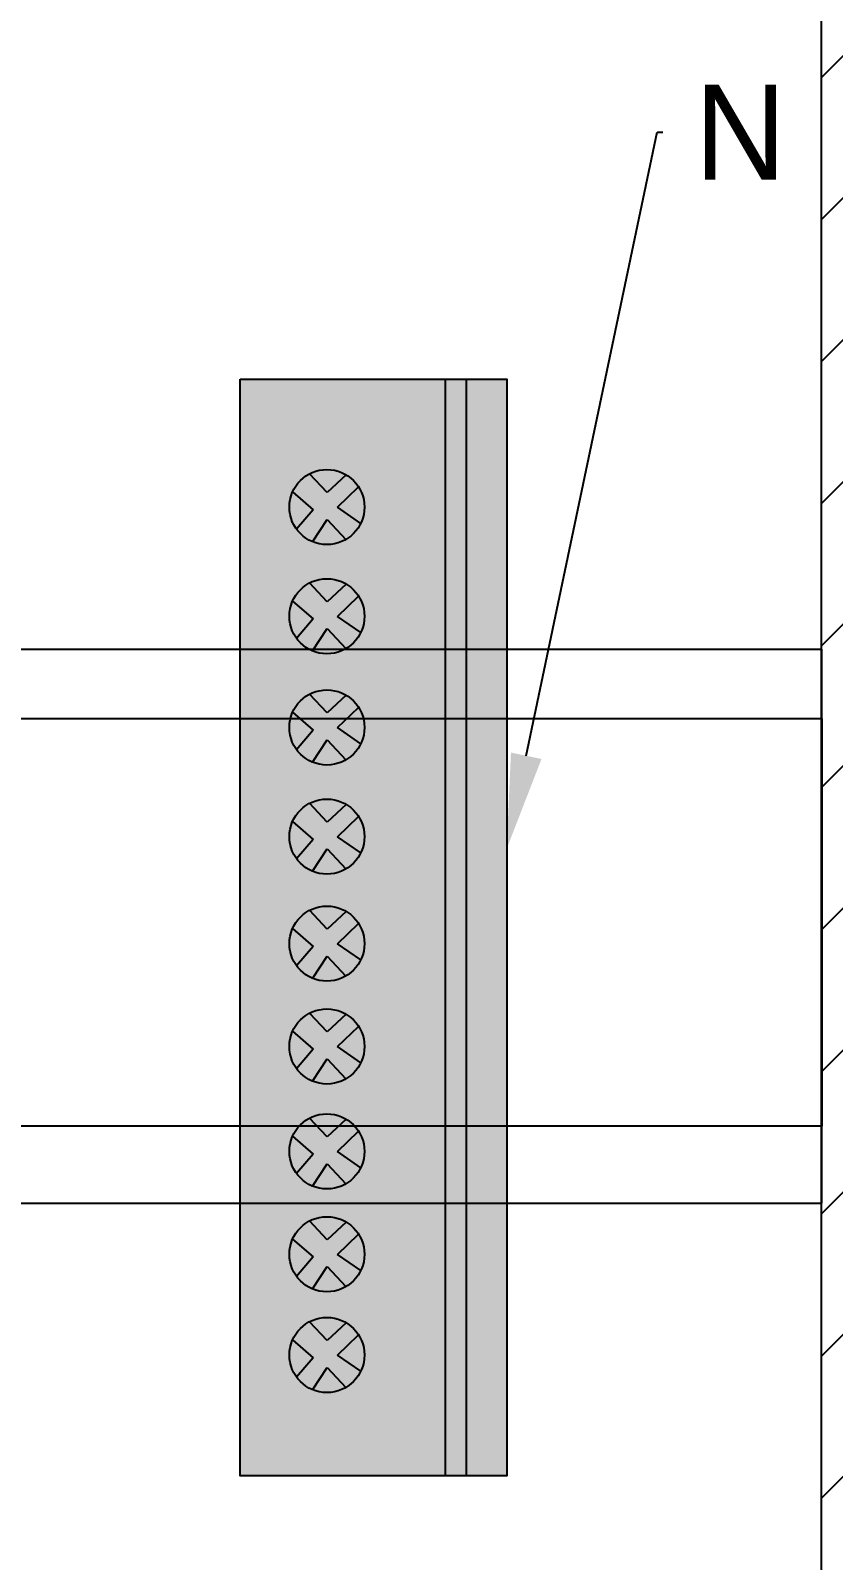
# Model space of a CAD drawing. Extents: x -20 to 2016, y -5898 to 916.
# Drawn here: x 1416.1 to 1466.8, y 600 to 696.7 of the extents above; entities that cross this region are included whole.
import ezdxf
from ezdxf import colors
from ezdxf.entities.mleader import LeaderData, LeaderLine
from ezdxf.math import Vec2, Vec3

# ---------------------------------------------------------------- set-up
doc = ezdxf.new("R2010")
doc.units = 0
doc.layers.add('SYMS', color=7, linetype='Continuous')

msp = doc.modelspace()

# ---------------------------------------------------------------- hatches: boundary and pattern name
at = {"layer": 'SYMS', "true_color": 0x636466}
h = msp.add_hatch(dxfattribs=at)
h.set_pattern_fill('ANSI31', color=251, scale=2)
h.paths.add_polyline_path([(1491.064, 829.513), (1466.064, 829.513), (1466.064, 657.619), (1466.098, 657.619), (1466.098, 622.619), (1466.064, 550.969), (1491.064, 550.969)])
h = msp.add_hatch(color=251, dxfattribs=at)
h.dxf.hatch_style = 1
h.paths.add_polyline_path([(1446.181, 674.7), (1429.345, 674.7), (1429.345, 605.383), (1446.181, 605.383)])

# ---------------------------------------------------------------- linework, layer by layer
at = {"layer": 'SYMS'}
for p, q in [((1466.064, 550.969), (1466.064, 829.513)), ((1442.304, 605.383), (1442.304, 674.7)), ((1443.627, 674.7), (1443.627, 605.383)), ((1434.836, 667.526), (1433.725, 668.712)), ((1436.047, 668.638), (1434.836, 667.526)), ((1432.649, 667.566), (1433.945, 666.432)), ((1435.485, 666.594), (1436.825, 667.877)), ((1433.945, 666.432), (1432.908, 665.2)), ((1436.957, 665.574), (1435.485, 666.594)), ((1433.915, 664.412), (1434.836, 665.825)), ((1434.836, 665.825), (1436.021, 664.559)), ((1434.836, 660.626), (1433.725, 661.812)), ((1436.047, 661.738), (1434.836, 660.626)), ((1432.649, 660.666), (1433.945, 659.532)), ((1435.485, 659.694), (1436.825, 660.977)), ((1433.945, 659.532), (1432.908, 658.3)), ((1436.957, 658.675), (1435.485, 659.694)), ((1433.915, 657.513), (1434.836, 658.925)), ((1434.836, 658.925), (1436.021, 657.659)), ((1221.214, 657.619), (1466.098, 657.619)), ((1466.098, 622.619), (1466.098, 657.619)), ((1434.836, 653.595), (1433.725, 654.782)), ((1436.047, 654.708), (1434.836, 653.595)), ((1432.649, 653.635), (1433.945, 652.502)), ((1435.485, 652.664), (1436.825, 653.947)), ((1436.957, 651.644), (1435.485, 652.664)), ((1433.945, 652.502), (1432.908, 651.27)), ((1433.915, 650.482), (1434.836, 651.895)), ((1434.836, 651.895), (1436.021, 650.629)), ((1434.836, 646.697), (1433.725, 647.884)), ((1436.047, 647.81), (1434.836, 646.697)), ((1435.485, 645.766), (1436.825, 647.049)), ((1432.649, 646.737), (1433.945, 645.604)), ((1433.945, 645.604), (1432.908, 644.372)), ((1433.915, 643.584), (1434.836, 644.997)), ((1434.836, 644.997), (1436.021, 643.731)), ((1436.957, 644.746), (1435.485, 645.766)), ((1434.836, 639.932), (1433.725, 641.119)), ((1436.047, 641.044), (1434.836, 639.932)), ((1435.485, 639.001), (1436.825, 640.284)), ((1432.649, 639.972), (1433.945, 638.839)), ((1433.945, 638.839), (1432.908, 637.607)), ((1433.915, 636.819), (1434.836, 638.231)), ((1434.836, 638.231), (1436.021, 636.966)), ((1436.957, 637.981), (1435.485, 639.001)), ((1434.836, 633.432), (1433.725, 634.619)), ((1436.047, 634.545), (1434.836, 633.432)), ((1432.649, 633.472), (1433.945, 632.339)), ((1435.485, 632.501), (1436.825, 633.784)), ((1436.957, 631.481), (1435.485, 632.501)), ((1433.945, 632.339), (1432.908, 631.107)), ((1433.915, 630.319), (1434.836, 631.732)), ((1434.836, 631.732), (1436.021, 630.466)), ((1434.836, 626.8), (1433.725, 627.986)), ((1436.047, 627.912), (1434.836, 626.8)), ((1432.649, 626.84), (1433.945, 625.706)), ((1435.485, 625.868), (1436.825, 627.151)), ((1433.945, 625.706), (1432.908, 624.474)), ((1436.957, 624.849), (1435.485, 625.868)), ((1433.915, 623.687), (1434.836, 625.099)), ((1434.836, 625.099), (1436.021, 623.833)), ((1221.214, 622.619), (1466.098, 622.619)), ((1434.836, 620.3), (1433.725, 621.486)), ((1436.047, 621.412), (1434.836, 620.3)), ((1432.649, 620.34), (1433.945, 619.207)), ((1435.485, 619.369), (1436.825, 620.651)), ((1433.945, 619.207), (1432.908, 617.974)), ((1436.957, 618.349), (1435.485, 619.369)), ((1433.915, 617.187), (1434.836, 618.599)), ((1434.836, 618.599), (1436.021, 617.333)), ((1434.836, 613.933), (1433.725, 615.119)), ((1436.047, 615.045), (1434.836, 613.933)), ((1435.485, 613.001), (1436.825, 614.284)), ((1432.649, 613.973), (1433.945, 612.839)), ((1433.945, 612.839), (1432.908, 611.607)), ((1433.915, 610.819), (1434.836, 612.232)), ((1434.836, 612.232), (1436.021, 610.966)), ((1436.957, 611.981), (1435.485, 613.001)), ((1443.627, 605.383), (1442.304, 605.383))]:
    msp.add_line(p, q, dxfattribs=at)
for points in [[(1429.345, 674.7), (1446.181, 674.7), (1446.181, 605.383), (1429.345, 605.383)], [(1429.345, 674.7), (1446.181, 674.7), (1446.181, 605.383), (1429.345, 605.383)], [(1221.214, 653.242), (1466.098, 653.242), (1466.098, 627.47), (1221.214, 627.47)]]:
    msp.add_lwpolyline(points, close=True, dxfattribs=at)
for centre in [(1434.82, 666.606), (1434.82, 659.706), (1434.82, 652.676), (1434.82, 645.778), (1434.82, 639.013), (1434.82, 632.513), (1434.82, 625.88), (1434.82, 619.381), (1434.82, 613.013)]:
    msp.add_circle(centre, 2.373, dxfattribs=at)

# ---------------------------------------------------------------- leaders
ml = msp.add_multileader_mtext('Standard', dxfattribs=at)
ml.set_content('N', color=256)
ml.set_leader_properties()
ml.build(insert=Vec2(0, 0))
ml.multileader.update_dxf_attribs({"text_right_attachment_type": 6, "dogleg_length": 0.36, "arrow_head_size": 6})
ctx = ml.context
ctx.base_point, ctx.char_height, ctx.arrow_head_size, ctx.plane_origin = Vec3(1456.044, 690.307), 6, 6, Vec3(1558.678, 589.086)
ctx.right_attachment = 6
notes = []
notes.append((ctx, [(1, (1, 1, 0), (1455.684, 690.307), (1, 0), 0.36, [(0, [(1446.181, 645.014)], 0, [])])]))
ctx.mtext.insert, ctx.mtext.flow_direction = Vec3(1458.044, 693.307), 5
for ctx, leaders in notes:
    for number, flags, end, landing, length, lines in leaders:
        leader = LeaderData()
        leader.index, (leader.has_last_leader_line, leader.has_dogleg_vector, leader.attachment_direction) = number, flags
        leader.last_leader_point, leader.dogleg_vector, leader.dogleg_length = Vec3(end), Vec3(landing), length
        for number, points, colour, breaks in lines:
            line = LeaderLine()
            line.index, line.vertices, line.color, line.breaks = number, Vec3.list(points), colors.encode_raw_color(colour), breaks
            leader.lines.append(line)
        ctx.leaders.append(leader)

doc.saveas('drawing.dxf')
